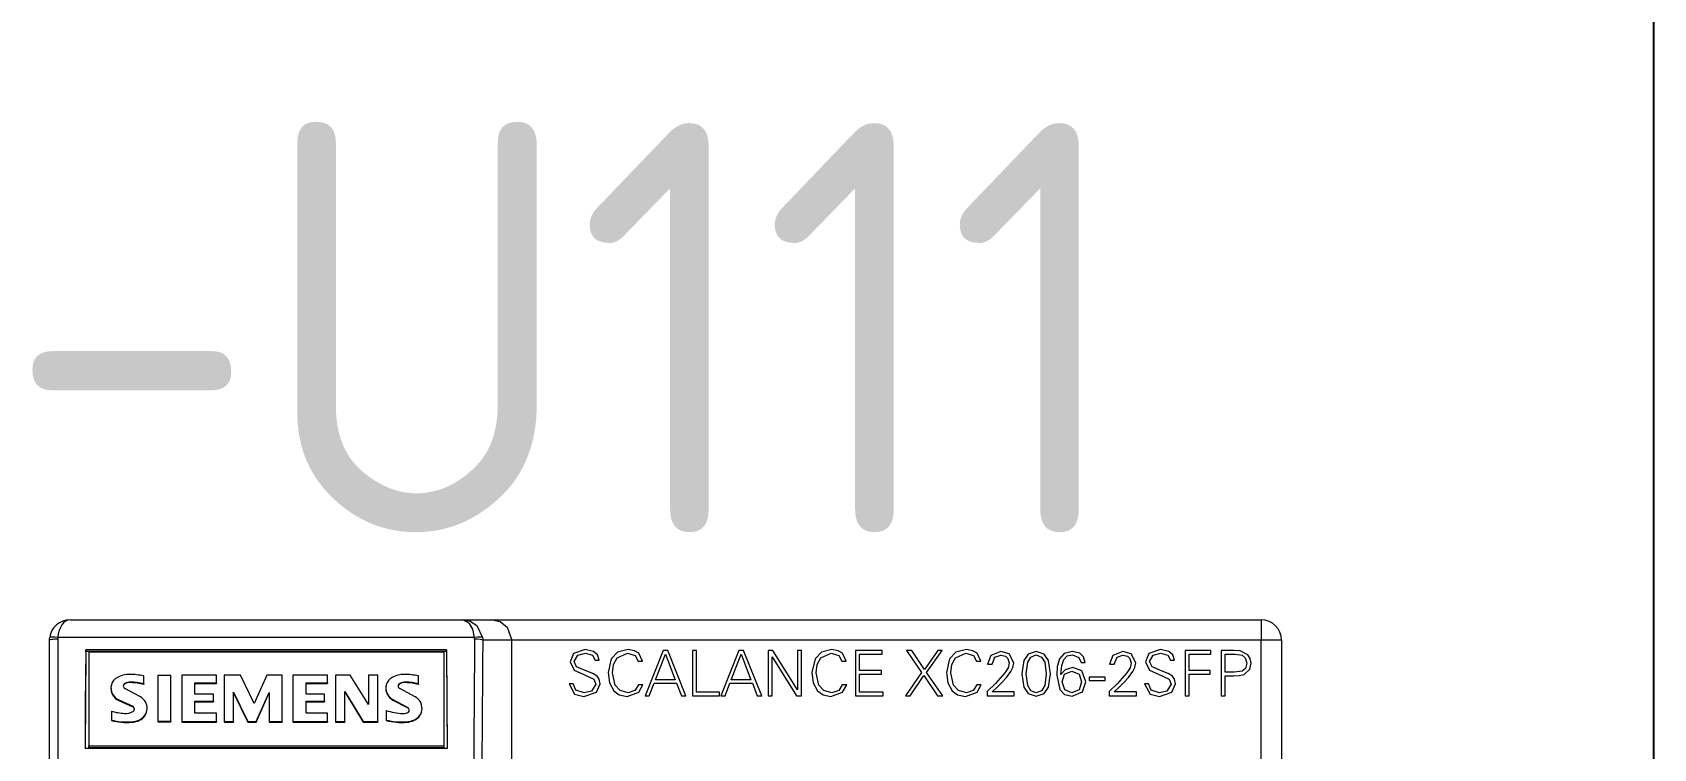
# Model space of a CAD drawing. Header units: millimetres. Extents: x 42151 to 59780, y 37376 to 44547.
# Drawn here: x 48392.6 to 48471.5, y 43580.5 to 43615.4 of the extents above; entities that cross this region are included whole.
import ezdxf
from ezdxf.enums import TextEntityAlignment as Align

# ---------------------------------------------------------------- set-up
doc = ezdxf.new("R2010")
doc.units = ezdxf.units.MM
doc.set_wipeout_variables(frame=1)
doc.layers.add('000-PI-Oprema', color=30, linetype='Continuous', lineweight=5)
doc.layers.add('000-PI_TEXT', color=7, linetype='Continuous')
doc.layers.add('002-PI-Kabelska kanalica', color=150, linetype='Continuous')
doc.styles.add('PI0', font='isocpeur.ttf', dxfattribs={"width": 0.9})

# ---------------------------------------------------------------- blocks, each defined once
blk = doc.blocks.new('*U136')
at = {"layer": '002-PI-Kabelska kanalica'}
blk.add_line((60, -100), (60, 1630), dxfattribs=at)
blk = doc.blocks.new('6GK5206-2BS00-2AC2')
at = {"layer": '000-PI-Oprema'}
for p, q in [((-28.997042, 73.5), (-9.868055, 73.5)), ((-9.868055, 73.5), (-8.436006, 73.5)), ((-8.436006, 73.5), (29.002958, 73.5)), ((-29.997042, 2.057289), (-29.997042, 72.5)), ((30.002958, 72.5), (30.002958, -72.5))]:
    blk.add_line(p, q, dxfattribs=at)
blk.add_wipeout([(-29.591861, 72.631131), (-9.303593, 72.631131), (-9.146516, 72.646227), (-8.983075, 72.649161), (-8.90759, 72.631131), (-8.899498, 72.5), (29.002958, 72.5), (29.002958, -72.5), (-28.997042, -72.5), (-28.997042, 1.482354), (-29.379178, 1.619586), (-29.597041, 2.081522), (-29.59186, 72.631132)]).dxf.layer = '000-PI-Oprema'
for p, q in [((29.002958, 73.5), (29.002958, 72.5)), ((-29.597041, 72.552421), (-29.597041, 2.081522)), ((-9.303593, 72.631132), (-29.59186, 72.631132)), ((-28.23379, 71.946257), (-28.265724, 67.23077)), ((-28.23379, 71.946257), (-28.23379, 72.036749)), ((-10.660293, 72.036749), (-28.23379, 72.036749)), ((-10.660293, 71.946257), (-28.23379, 71.946257)), ((-28.080771, 71.921294), (-28.080771, 67.359924)), ((-10.780771, 71.921294), (-28.080771, 71.921294)), ((-10.780771, 67.359924), (-10.780771, 71.921294)), ((-10.660293, 71.946257), (-10.660293, 72.036749)), ((-10.660293, 71.946257), (-10.628359, 67.23077)), ((-7.487042, 72.5), (-8.899498, 72.5)), ((-7.487042, 0.287595), (-7.487042, 72.5)), ((29.002958, 72.5), (-7.487042, 72.5)), ((-0.11754, 72.000938), (-0.990267, 69.7975)), ((0.11754, 72.000938), (-0.11754, 72.000938)), ((0.99648, 69.7975), (0.11754, 72.000938)), ((1.513357, 72.000938), (1.318037, 72.000938)), ((1.318037, 72.000938), (1.318037, 69.7975)), ((1.513357, 69.974556), (1.513357, 72.000938)), ((3.571175, 72.000938), (2.698447, 69.7975)), ((3.806254, 72.000938), (3.571175, 72.000938)), ((4.685194, 69.7975), (3.806254, 72.000938)), ((5.226425, 72.000938), (5.006752, 72.000938)), ((5.006752, 72.000938), (5.006752, 69.7975)), ((6.422946, 70.081286), (5.226425, 72.000938)), ((6.618266, 72.000938), (6.422946, 72.000938)), ((6.422946, 72.000938), (6.422946, 70.081286)), ((6.618266, 69.7975), (6.618266, 72.000938)), ((10.557218, 72.000938), (9.247879, 72.000938)), ((9.247879, 72.000938), (9.247879, 69.7975)), ((10.557218, 71.823883), (10.557218, 72.000938)), ((11.990062, 72.000938), (11.730629, 72.000938)), ((11.730629, 72.000938), (12.47538, 70.929785)), ((12.612551, 71.070186), (11.990062, 72.000938)), ((13.259642, 72.000938), (12.612551, 71.070186)), ((12.719406, 70.929785), (13.482297, 72.000938)), ((13.482297, 72.000938), (13.259642, 72.000938)), ((26.554819, 72.000938), (25.30984, 72.000938)), ((25.30984, 72.000938), (25.30984, 69.7975)), ((26.554819, 71.823883), (26.554819, 72.000938)), ((27.682009, 72.000938), (27.065483, 72.000938)), ((27.065483, 72.000938), (27.065483, 69.7975)), ((30.002958, 72.5), (29.002958, 72.5)), ((29.002958, -72.5), (29.002958, 72.5)), ((-3.42456, 71.527921), (-3.223276, 71.527921)), ((-1.333195, 71.485179), (-1.119487, 71.485179)), ((-0.486809, 70.566604), (-0.001491, 71.823883)), ((-0.001491, 71.823883), (0.474633, 70.566604)), ((3.201906, 70.566604), (3.687224, 71.823883)), ((3.687224, 71.823883), (4.163347, 70.566604)), ((5.202072, 69.7975), (5.202072, 71.683605)), ((5.202072, 71.683605), (6.386168, 69.7975)), ((8.587618, 71.485179), (8.801327, 71.485179)), ((9.443199, 71.027445), (9.443199, 71.823883)), ((9.443199, 71.823883), (10.557218, 71.823883)), ((15.143759, 71.485179), (15.357468, 71.485179)), ((15.682007, 71.341795), (15.904662, 71.341795)), ((20.23997, 71.414978), (20.444733, 71.414978)), ((21.624108, 71.341795), (21.846762, 71.341795)), ((24.594661, 71.527921), (24.795945, 71.527921)), ((25.50516, 71.027445), (25.50516, 71.823883)), ((25.50516, 71.823883), (26.554819, 71.823883)), ((27.260803, 70.941961), (27.260803, 71.823883)), ((27.260803, 71.823883), (27.742891, 71.823883)), ((-26.326655, 70.39682), (-26.326655, 70.370955)), ((-26.051848, 70.46162), (-26.051848, 70.435754)), ((-25.410345, 70.364867), (-25.410345, 70.760921)), ((-25.410345, 70.364867), (-25.410345, 70.339001)), ((-24.720976, 70.785644), (-24.720976, 68.552686)), ((-24.080685, 70.785644), (-24.720976, 70.785644)), ((-24.080685, 68.552686), (-24.080685, 70.785644)), ((-23.559771, 70.796405), (-23.559771, 68.536544)), ((-21.866799, 70.796405), (-23.559771, 70.796405)), ((-22.91948, 69.870938), (-22.91948, 70.419762)), ((-22.91948, 70.419762), (-21.866799, 70.419762)), ((-22.91948, 70.393896), (-21.866799, 70.393896)), ((-21.866799, 70.419762), (-21.866799, 70.796405)), ((-21.866799, 70.419762), (-21.866799, 70.393896)), ((-21.486966, 70.796405), (-21.486966, 68.536544)), ((-20.700168, 70.796405), (-21.486966, 70.796405)), ((-20.021895, 69.409539), (-20.700168, 70.796405)), ((-19.419587, 70.796405), (-20.021895, 69.409539)), ((-18.665347, 70.796405), (-19.419587, 70.796405)), ((-18.665347, 68.536544), (-18.665347, 70.796405)), ((-18.144433, 70.796405), (-18.144433, 68.536544)), ((-16.451461, 70.796405), (-18.144433, 70.796405)), ((-17.504142, 69.870938), (-17.504142, 70.419762)), ((-17.504142, 70.419762), (-16.451461, 70.419762)), ((-17.504142, 70.393896), (-16.451461, 70.393896)), ((-16.451461, 70.419762), (-16.451461, 70.796405)), ((-16.451461, 70.419762), (-16.451461, 70.393896)), ((-16.071628, 70.796405), (-16.071628, 68.536544)), ((-15.355371, 70.796405), (-16.071628, 70.796405)), ((-14.454623, 69.36516), (-15.355371, 70.796405)), ((-14.004249, 70.796405), (-14.454623, 70.796405)), ((-14.454623, 70.796405), (-14.454623, 69.36516)), ((-14.004249, 68.536544), (-14.004249, 70.796405)), ((-12.94, 70.39682), (-12.94, 70.370955)), ((-12.665193, 70.46162), (-12.665193, 70.435754)), ((-12.02369, 70.364867), (-12.02369, 70.760921)), ((-12.02369, 70.364867), (-12.02369, 70.339001)), ((-4.492856, 70.368178), (-4.694389, 70.368178)), ((-1.095134, 70.331524), (-1.311825, 70.331524)), ((-0.786001, 69.7975), (-0.550922, 70.401725)), ((-0.550922, 70.401725), (0.544709, 70.401725)), ((0.474633, 70.566604), (-0.486809, 70.566604)), ((0.544709, 70.401725), (0.782771, 69.7975)), ((2.902713, 69.7975), (3.137793, 70.401725)), ((3.137793, 70.401725), (4.233424, 70.401725)), ((4.163347, 70.566604), (3.201906, 70.566604)), ((4.233424, 70.401725), (4.471485, 69.7975)), ((8.82568, 70.331524), (8.608989, 70.331524)), ((10.514477, 71.027445), (9.443199, 71.027445)), ((9.443199, 69.974556), (9.443199, 70.850389)), ((9.443199, 70.850389), (10.514477, 70.850389)), ((10.514477, 70.850389), (10.514477, 71.027445)), ((12.47538, 70.929785), (11.690869, 69.7975)), ((11.916755, 69.7975), (12.585216, 70.780188)), ((12.585216, 70.780188), (13.253429, 69.7975)), ((13.506649, 69.7975), (12.719406, 70.929785)), ((15.381821, 70.331524), (15.16513, 70.331524)), ((20.640798, 70.694705), (20.640798, 70.533056)), ((21.409902, 70.694705), (20.640798, 70.694705)), ((20.640798, 70.533056), (21.409902, 70.533056)), ((21.409902, 70.533056), (21.409902, 70.694705)), ((23.526365, 70.368178), (23.324833, 70.368178)), ((26.518041, 71.027445), (25.50516, 71.027445)), ((25.50516, 69.7975), (25.50516, 70.850389)), ((25.50516, 70.850389), (26.518041, 70.850389)), ((26.518041, 70.850389), (26.518041, 71.027445)), ((27.687973, 70.941961), (27.260803, 70.941961)), ((27.260803, 69.7975), (27.260803, 70.764906)), ((27.260803, 70.764906), (27.682009, 70.764906)), ((-27.005645, 70.164711), (-27.005645, 70.138846)), ((-26.92693, 69.870938), (-26.92693, 69.845073)), ((-26.623826, 69.59478), (-26.623826, 69.568914)), ((-26.623826, 69.59478), (-25.945713, 69.282462)), ((-26.623826, 69.568914), (-25.945713, 69.256596)), ((-25.568745, 69.733958), (-26.326655, 70.141388)), ((-22.013306, 69.870938), (-22.91948, 69.870938)), ((-22.91948, 68.950852), (-22.91948, 69.531959)), ((-22.91948, 69.531959), (-22.013306, 69.531959)), ((-22.91948, 69.506094), (-22.013306, 69.506094)), ((-22.013306, 69.531959), (-22.013306, 69.870938)), ((-22.013306, 69.531959), (-22.013306, 69.506094)), ((-21.036592, 68.536544), (-21.036592, 69.967789)), ((-21.036592, 69.967789), (-20.336614, 68.536544)), ((-21.036592, 69.941924), (-20.336614, 68.510679)), ((-19.924223, 68.536544), (-19.305637, 69.960892)), ((-19.924223, 68.510679), (-19.305637, 69.935027)), ((-19.305637, 69.960892), (-19.305637, 68.536544)), ((-16.597042, 69.870938), (-17.504142, 69.870938)), ((-17.504142, 68.950852), (-17.504142, 69.531959)), ((-17.504142, 69.531959), (-16.597042, 69.531959)), ((-17.504142, 69.506094), (-16.597042, 69.506094)), ((-16.597042, 69.531959), (-16.597042, 69.870938)), ((-16.597042, 69.531959), (-16.597042, 69.506094)), ((-15.621254, 68.536544), (-15.621254, 70.005454)), ((-15.621254, 70.005454), (-14.720506, 68.536544)), ((-15.621254, 69.979588), (-14.720506, 68.510679)), ((-13.61899, 70.164711), (-13.61899, 70.138846)), ((-13.540275, 69.870938), (-13.540275, 69.845073)), ((-13.274711, 69.613492), (-13.274711, 69.587626)), ((-13.274711, 69.613492), (-12.550746, 69.22431)), ((-13.274711, 69.587626), (-12.550746, 69.198444)), ((-12.18209, 69.733958), (-12.94, 70.141388)), ((-0.990267, 69.7975), (-0.786001, 69.7975)), ((0.782771, 69.7975), (0.99648, 69.7975)), ((1.318037, 69.7975), (2.624146, 69.7975)), ((2.624146, 69.974556), (1.513357, 69.974556)), ((2.624146, 69.7975), (2.624146, 69.974556)), ((2.698447, 69.7975), (2.902713, 69.7975)), ((4.471485, 69.7975), (4.685194, 69.7975)), ((5.006752, 69.7975), (5.202072, 69.7975)), ((6.386168, 69.7975), (6.618266, 69.7975)), ((9.247879, 69.7975), (10.602942, 69.7975)), ((10.602942, 69.974556), (9.443199, 69.974556)), ((10.602942, 69.7975), (10.602942, 69.974556)), ((11.690869, 69.7975), (11.916755, 69.7975)), ((13.253429, 69.7975), (13.506649, 69.7975)), ((15.660636, 70.004997), (15.660636, 69.7975)), ((15.660636, 69.7975), (16.988116, 69.7975)), ((16.988116, 69.983626), (15.907644, 69.983626)), ((16.988116, 69.7975), (16.988116, 69.983626)), ((21.602737, 70.004997), (21.602737, 69.7975)), ((21.602737, 69.7975), (22.930217, 69.7975)), ((22.930217, 69.983626), (21.849993, 69.983626)), ((22.930217, 69.7975), (22.930217, 69.983626)), ((25.30984, 69.7975), (25.50516, 69.7975)), ((27.065483, 69.7975), (27.260803, 69.7975)), ((-26.98394, 69.046162), (-26.98394, 68.606953)), ((-25.945713, 69.282462), (-25.945713, 69.256596)), ((-25.242133, 69.164116), (-25.242133, 69.189981)), ((-21.866799, 68.950852), (-22.91948, 68.950852)), ((-21.866799, 68.536544), (-21.866799, 68.950852)), ((-16.451461, 68.950852), (-17.504142, 68.950852)), ((-16.451461, 68.536544), (-16.451461, 68.950852)), ((-13.597285, 69.078213), (-13.597285, 68.606953)), ((-12.550746, 69.22431), (-12.550746, 69.198444)), ((-11.855478, 69.164116), (-11.855478, 69.189981)), ((-26.98394, 68.606953), (-26.98394, 68.581087)), ((-25.99278, 68.529358), (-25.99278, 68.503493)), ((-25.610171, 68.625666), (-25.610171, 68.5998)), ((-24.720976, 68.552686), (-24.720976, 68.52682)), ((-24.720976, 68.552686), (-24.080685, 68.552686)), ((-24.720976, 68.52682), (-24.080685, 68.52682)), ((-24.080685, 68.552686), (-24.080685, 68.52682)), ((-23.559771, 68.536544), (-21.866799, 68.536544)), ((-23.559771, 68.536544), (-23.559771, 68.510679)), ((-23.559771, 68.510679), (-21.866799, 68.510679)), ((-21.866799, 68.536544), (-21.866799, 68.510679)), ((-21.486966, 68.536544), (-21.486966, 68.510679)), ((-21.486966, 68.536544), (-21.036592, 68.536544)), ((-21.486966, 68.510679), (-21.036592, 68.510679)), ((-21.036592, 68.536544), (-21.036592, 68.510679)), ((-20.336614, 68.536544), (-20.336614, 68.510679)), ((-20.336614, 68.536544), (-19.924223, 68.536544)), ((-20.336614, 68.510679), (-19.924223, 68.510679)), ((-19.924223, 68.536544), (-19.924223, 68.510679)), ((-19.305637, 68.536544), (-19.305637, 68.510679)), ((-19.305637, 68.536544), (-18.665347, 68.536544)), ((-19.305637, 68.510679), (-18.665347, 68.510679)), ((-18.665347, 68.536544), (-18.665347, 68.510679)), ((-18.144433, 68.536544), (-16.451461, 68.536544)), ((-18.144433, 68.536544), (-18.144433, 68.510679)), ((-18.144433, 68.510679), (-16.451461, 68.510679)), ((-16.451461, 68.536544), (-16.451461, 68.510679)), ((-16.071628, 68.536544), (-16.071628, 68.510679)), ((-16.071628, 68.536544), (-15.621254, 68.536544)), ((-16.071628, 68.510679), (-15.621254, 68.510679)), ((-15.621254, 68.536544), (-15.621254, 68.510679)), ((-14.720506, 68.536544), (-14.004249, 68.536544)), ((-14.720506, 68.536544), (-14.720506, 68.510679)), ((-14.720506, 68.510679), (-14.004249, 68.510679)), ((-14.004249, 68.536544), (-14.004249, 68.510679)), ((-13.597285, 68.606953), (-13.597285, 68.581087)), ((-12.606125, 68.529358), (-12.606125, 68.503493)), ((-12.223516, 68.625666), (-12.223516, 68.5998)), ((-10.627751, 67.23071), (-28.266332, 67.23071)), ((-28.080771, 67.26293), (-28.080771, 67.359924)), ((-28.080771, 67.359924), (-10.780771, 67.359924)), ((-10.780771, 67.26293), (-28.080771, 67.26293)), ((-10.780771, 67.26293), (-10.780771, 67.359924))]:
    blk.add_line(p, q, dxfattribs=at)
for points in [[(-9.868055, 73.5), (-9.504273, 73.425223), (-9.185834, 73.210718), (-8.90759, 72.631132)], [(-9.303593, 72.631132), (-9.385243, 73.031849), (-9.545542, 73.322925), (-9.868055, 73.5)], [(-8.436006, 73.5), (-8.04486, 73.411102), (-7.701752, 73.133501), (-7.487042, 72.5)], [(-29.997042, 72.5), (-29.994331, 72.573577), (-29.988407, 72.631132)], [(-29.59186, 72.631132), (-29.596037, 72.587134), (-29.597041, 72.552421)], [(-28.23379, 72.036749), (-28.252014, 69.345737), (-28.266332, 67.23071)], [(-10.660293, 72.036749), (-10.64207, 69.345737), (-10.627751, 67.23071)], [(-9.29895, 72.552421), (-9.300272, 72.596576), (-9.303593, 72.631131)], [(-8.90759, 72.631131), (-8.900931, 72.557828), (-8.899498, 72.5)], [(-3.913109, 72.04368), (-4.476142, 71.853268), (-4.642452, 71.448526)], [(-4.44092, 71.45772), (-4.271571, 71.772266), (-3.900684, 71.866625)], [(-3.223276, 71.527921), (-3.308576, 71.79669), (-3.509119, 71.959051), (-3.913109, 72.04368)], [(-3.900684, 71.866625), (-3.553966, 71.773043), (-3.42456, 71.527921)], [(-1.818265, 72.04368), (-2.32871, 71.918766), (-2.6372, 71.601368), (-2.798095, 70.92059)], [(-2.584386, 70.914502), (-2.527931, 71.319877), (-2.356708, 71.642582), (-1.849079, 71.866625)], [(-1.849079, 71.866625), (-1.475745, 71.749394), (-1.333195, 71.485179)], [(-1.119487, 71.485179), (-1.297751, 71.86754), (-1.504976, 71.991398), (-1.818265, 72.04368)], [(8.1023, 72.04368), (7.59201, 71.918766), (7.283592, 71.601368), (7.122718, 70.92059)], [(7.336427, 70.914502), (7.392888, 71.319877), (7.564148, 71.642582), (8.071983, 71.866625)], [(8.071983, 71.866625), (8.444905, 71.749394), (8.587618, 71.485179)], [(8.801327, 71.485179), (8.622916, 71.86754), (8.415619, 71.991398), (8.1023, 72.04368)], [(14.658441, 72.04368), (14.147996, 71.918766), (13.839505, 71.601368), (13.67861, 70.92059)], [(13.892319, 70.914502), (13.948781, 71.319877), (14.120041, 71.642582), (14.627875, 71.866625)], [(14.627875, 71.866625), (15.001025, 71.749394), (15.143759, 71.485179)], [(15.357468, 71.485179), (15.179057, 71.86754), (14.97176, 71.991398), (14.658441, 72.04368)], [(16.335061, 71.955215), (15.839357, 71.760309), (15.682007, 71.341795)], [(16.960781, 71.399696), (16.73589, 71.843355), (16.335061, 71.955215)], [(18.749972, 70.859584), (18.653865, 71.509253), (18.446159, 71.822217), (18.054175, 71.955215), (17.662192, 71.822217), (17.454486, 71.509253), (17.358379, 70.859584)], [(19.809819, 71.955215), (19.419167, 71.854351), (19.190405, 71.590108), (19.082925, 71.220004), (19.056122, 70.801559)], [(20.444733, 71.414978), (20.363326, 71.695085), (20.1819, 71.86551), (19.809819, 71.955215)], [(22.277162, 71.955215), (21.781458, 71.760309), (21.624108, 71.341795)], [(22.902882, 71.399696), (22.677991, 71.843355), (22.277162, 71.955215)], [(24.106113, 72.04368), (23.543079, 71.853268), (23.376769, 71.448526)], [(23.578301, 71.45772), (23.747651, 71.772266), (24.118537, 71.866625)], [(24.795945, 71.527921), (24.710645, 71.79669), (24.510103, 71.959051), (24.106113, 72.04368)], [(24.118537, 71.866625), (24.465256, 71.773043), (24.594661, 71.527921)], [(28.359416, 71.796424), (27.987974, 71.983517), (27.682009, 72.000938)], [(-4.642452, 71.448526), (-4.446009, 71.042009), (-3.977222, 70.82293)], [(-3.836571, 70.987685), (-4.325912, 71.208432), (-4.44092, 71.45772)], [(15.904662, 71.341795), (16.046954, 71.680673), (16.332079, 71.775177)], [(16.332079, 71.775177), (16.553194, 71.724136), (16.678497, 71.602391), (16.737878, 71.381431)], [(16.737878, 71.381431), (16.683745, 71.159428), (16.530381, 70.917484)], [(16.609653, 70.688617), (16.815007, 70.96917), (16.919879, 71.174577), (16.960781, 71.399696)], [(17.562645, 70.859584), (17.641233, 71.42717), (17.789299, 71.679239), (18.054175, 71.784247), (18.318908, 71.679239), (18.466901, 71.42717), (18.545457, 70.859584)], [(19.260388, 70.82293), (19.298354, 71.271812), (19.396379, 71.569079), (19.565319, 71.7336), (19.816031, 71.784247)], [(19.83442, 71.170828), (19.458178, 71.065499), (19.260388, 70.82293)], [(19.816031, 71.784247), (20.136862, 71.665084), (20.23997, 71.414978)], [(20.472068, 70.471926), (20.269153, 71.009051), (19.83442, 71.170828)], [(21.846762, 71.341795), (21.989157, 71.680673), (22.27418, 71.775177)], [(22.27418, 71.775177), (22.495342, 71.724136), (22.620745, 71.602391), (22.680227, 71.381431)], [(22.680227, 71.381431), (22.626051, 71.159428), (22.472482, 70.917484)], [(22.552002, 70.688617), (22.757308, 70.96917), (22.862081, 71.174577), (22.902882, 71.399696)], [(23.376769, 71.448526), (23.573213, 71.042009), (24.042, 70.82293)], [(24.18265, 70.987685), (23.69331, 71.208432), (23.578301, 71.45772)], [(28.304498, 71.381431), (28.240805, 71.127362), (28.083272, 70.996895), (27.687973, 70.941961)], [(27.742891, 71.823883), (28.077463, 71.768576), (28.23691, 71.637224), (28.304498, 71.381431)], [(28.173291, 70.835107), (28.450934, 71.09197), (28.517958, 71.381431)], [(28.517958, 71.381431), (28.477566, 71.614775), (28.359416, 71.796424)], [(-4.694389, 70.368178), (-4.422433, 69.87499), (-3.968027, 69.763953)], [(-3.955851, 69.940884), (-4.365723, 70.065197), (-4.492856, 70.368178)], [(-3.977222, 70.82293), (-3.489079, 70.61024), (-3.385049, 70.365196)], [(-3.968027, 69.763953), (-3.352667, 69.973435), (-3.183517, 70.374266)], [(-3.385049, 70.365196), (-3.605336, 70.019744), (-3.955851, 69.940884)], [(-3.333113, 70.746641), (-3.542543, 70.879825), (-3.836571, 70.987685)], [(-3.183517, 70.374266), (-3.231287, 70.601565), (-3.333113, 70.746641)], [(-2.798095, 70.92059), (-2.731297, 70.432213), (-2.522042, 70.039161), (-2.249034, 69.837792), (-1.873432, 69.763953)], [(-1.818265, 69.940884), (-2.206779, 70.044948), (-2.450667, 70.314), (-2.584386, 70.914502)], [(-1.873432, 69.763953), (-1.298656, 69.963144), (-1.095134, 70.331524)], [(-1.311825, 70.331524), (-1.485467, 70.047629), (-1.818265, 69.940884)], [(7.122718, 70.92059), (7.189564, 70.432213), (7.398918, 70.039161), (7.671997, 69.837792), (8.04763, 69.763953)], [(8.1023, 69.940884), (7.713942, 70.044948), (7.470125, 70.314), (7.336427, 70.914502)], [(8.04763, 69.763953), (8.622281, 69.963144), (8.82568, 70.331524)], [(8.608989, 70.331524), (8.435222, 70.047629), (8.1023, 69.940884)], [(13.67861, 70.92059), (13.745457, 70.432213), (13.95481, 70.039161), (14.22789, 69.837792), (14.603523, 69.763953)], [(14.658441, 69.940884), (14.270035, 70.044948), (14.026119, 70.314), (13.892319, 70.914502)], [(14.603523, 69.763953), (15.178298, 69.963144), (15.381821, 70.331524)], [(15.16513, 70.331524), (14.99126, 70.047629), (14.658441, 69.940884)], [(16.530381, 70.917484), (16.06616, 70.385587), (15.660636, 70.004997)], [(15.907644, 69.983626), (16.189294, 70.249506), (16.381585, 70.437477), (16.609653, 70.688617)], [(17.358379, 70.859584), (17.454486, 70.211406), (17.662192, 69.899466), (18.054175, 69.766935), (18.446159, 69.899466), (18.653865, 70.211406), (18.749972, 70.859584)], [(18.545457, 70.859584), (18.466901, 70.293442), (18.318908, 70.042427), (18.054175, 69.937902), (17.789299, 70.042427), (17.641233, 70.293442), (17.562645, 70.859584)], [(19.056122, 70.801559), (19.200251, 70.106866), (19.42682, 69.862077), (19.797642, 69.766935)], [(19.79466, 69.937902), (19.443283, 70.084749), (19.318537, 70.471926), (19.435269, 70.849271), (19.79466, 70.999986)], [(19.79466, 70.999986), (20.151225, 70.849271), (20.267553, 70.471926), (20.143211, 70.084749), (19.79466, 69.937902)], [(19.797642, 69.766935), (20.307445, 69.982963), (20.472068, 70.471926)], [(22.472482, 70.917484), (22.008445, 70.385587), (21.602737, 70.004997)], [(21.849993, 69.983626), (22.131534, 70.249506), (22.323853, 70.437477), (22.552002, 70.688617)], [(23.324833, 70.368178), (23.596789, 69.87499), (24.051194, 69.763953)], [(24.063371, 69.940884), (23.653499, 70.065197), (23.526365, 70.368178)], [(24.042, 70.82293), (24.530143, 70.61024), (24.634172, 70.365196)], [(24.051194, 69.763953), (24.666554, 69.973435), (24.835705, 70.374266)], [(24.634172, 70.365196), (24.413885, 70.019744), (24.063371, 69.940884)], [(24.686108, 70.746641), (24.476678, 70.879825), (24.18265, 70.987685)], [(24.835705, 70.374266), (24.787934, 70.601565), (24.686108, 70.746641)], [(27.682009, 70.764906), (27.93346, 70.777234), (28.173291, 70.835107)]]:
    blk.add_lwpolyline(points, dxfattribs=at)
for centre, start, end in [((-28.997042, 72.5), 90, 172.465039), ((29.002958, 72.5), 0, 90)]:
    blk.add_arc(centre, 1, start, end, dxfattribs=at)
for centre, major_axis, ratio, start_param, end_param in [((-28.997042, 72.5), (0, 1), 0.6, 0, 1.439286449), ((-29.59186, 72.578679), (-0.396546, 0.052452), 0.130018, 4.729585201, 6.283185307), ((-9.303593, 72.578679), (0.396886, 0.049818), 0.130127, 0.052352886, 1.554463828), ((-29.597041, 72.5), (-0.4, 0), 0.131052, 4.71238898, 6.283185307), ((42.636053, -58.5), (0, 1000.000002), 0.052387, 1.439365845, 1.510179332), ((-9.29895, 72.5), (0.399991, -0.002771), 0.131049, 0.052815787, 1.571704225), ((43.035505, -58.5), (0, 999.599999), 0.052408, 1.439365845, 1.510179331), ((-26.408764, 70.164711), (-0.596881, 0), 0.991602, 5.207353012, 6.802572387), ((-26.099471, 69.596526), (-1.248024, 0), 0.991602, 4.71238898, 5.207353012), ((-26.25683, 70.269104), (-0.146507, 0), 0.991602, 5.209164811, 7.357205803), ((-26.25683, 70.243239), (-0.146507, 0), 0.991602, 5.209164811, 6.194075169), ((-26.068046, 69.923797), (-0.542619, 0), 0.991602, 4.682533074, 5.209164811), ((-26.068046, 69.897932), (-0.542619, 0), 0.991602, 4.682533074, 5.209164811), ((-26.099471, 67.605696), (-3.255714, 0), 0.991602, 4.499109029, 4.71238898), ((-26.132028, 67.799399), (-2.685964, 0), 0.991602, 4.44035947, 4.682533074), ((-26.132028, 67.773533), (-2.685964, 0), 0.991602, 4.44035947, 4.682533074), ((-13.022109, 70.164711), (-0.596881, 0), 0.991602, 5.207353012, 6.802572387), ((-12.712816, 69.596526), (-1.248024, 0), 0.991602, 4.71238898, 5.207353012), ((-12.870176, 70.269104), (-0.146507, 0), 0.991602, 5.209164811, 7.357205803), ((-12.870176, 70.243239), (-0.146507, 0), 0.991602, 5.209164811, 6.194075169), ((-12.681391, 69.923797), (-0.542619, 0), 0.991602, 4.682533074, 5.209164811), ((-12.681391, 69.897932), (-0.542619, 0), 0.991602, 4.682533074, 5.209164811), ((-12.712816, 67.605696), (-3.255714, 0), 0.991602, 4.499109029, 4.71238898), ((-12.745373, 67.799399), (-2.685964, 0), 0.991602, 4.44035947, 4.682533074), ((-12.745373, 67.773533), (-2.685964, 0), 0.991602, 4.44035947, 4.682533074), ((-26.408764, 70.138846), (-0.596881, 0), 0.991602, 6.283178928, 6.802572387), ((-26.338105, 70.204771), (-0.678274, 0), 0.991602, 0.519387079, 1.135975166), ((-26.338105, 70.178906), (-0.678274, 0), 0.991602, 0.519387079, 1.135975166), ((-25.866145, 69.189981), (-0.624012, 0), 0.991602, 1.993476109, 4.215613149), ((-13.022109, 70.138846), (-0.596881, 0), 0.991602, 6.283178928, 6.802572387), ((-12.95145, 70.204771), (-0.678274, 0), 0.991602, 0.519387079, 1.074020496), ((-12.95145, 70.178906), (-0.678274, 0), 0.991602, 0.519387079, 1.074020496), ((-12.47949, 69.189981), (-0.624012, 0), 0.991602, 1.993476109, 4.215613149), ((-26.197142, 71.592737), (-2.685964, 0), 0.991602, 1.273507237, 1.513676676), ((-26.305563, 69.712591), (-0.786798, 0), 0.991602, 1.513676676, 2.055141618), ((-26.007428, 69.150703), (-0.146507, 0), 0.991602, 2.055166052, 4.277567819), ((-26.007428, 69.124838), (-0.146507, 0), 0.991602, 3.230712412, 4.277567819), ((-25.866145, 69.164116), (-0.624012, 0), 0.991602, 1.993476109, 3.14159182), ((-12.718242, 71.594946), (-2.685964, 0), 0.991602, 1.237380417, 1.54053797), ((-12.775699, 69.712591), (-0.786798, 0), 0.991602, 1.54053797, 1.815509487), ((-12.620571, 69.096593), (-0.146507, 0), 0.991602, 1.815509487, 4.215613149), ((-12.620571, 69.070728), (-0.146507, 0), 0.991602, 3.230708111, 4.215613149), ((-12.47949, 69.164116), (-0.624012, 0), 0.991602, 1.993476109, 3.14159182), ((-26.235126, 71.748775), (-3.255714, 0), 0.991602, 1.338718644, 1.645302273), ((-26.235126, 71.72291), (-3.255714, 0), 0.991602, 1.338718644, 1.645302273), ((-26.077601, 69.656154), (-1.1395, 0), 0.991602, 1.645302273, 1.993476109), ((-26.077601, 69.630289), (-1.1395, 0), 0.991602, 1.645302273, 1.993476109), ((-12.848471, 71.748775), (-3.255714, 0), 0.991602, 1.338718644, 1.645302273), ((-12.848471, 71.72291), (-3.255714, 0), 0.991602, 1.338718644, 1.645302273), ((-12.690946, 69.656154), (-1.1395, 0), 0.991602, 1.645302273, 1.993476109), ((-12.690946, 69.630289), (-1.1395, 0), 0.991602, 1.645302273, 1.993476109)]:
    blk.add_ellipse(centre, major_axis=major_axis, ratio=ratio, start_param=start_param, end_param=end_param, dxfattribs=at)

msp = doc.modelspace()

# ---------------------------------------------------------------- block references
at = {"rotation": 180}
msp.add_blockref('*U136', (48531.526, 43844.747), dxfattribs=at)
at = {"layer": '000-PI-Oprema', "ltscale": 0.25}
msp.add_blockref('6GK5206-2BS00-2AC2', (48423.407, 43513.27), dxfattribs=at)

# ---------------------------------------------------------------- texts
at = {"layer": '000-PI_TEXT', "style": 'PI0', "width": 0.9}
msp.add_text('-U111', height=20, dxfattribs=at).set_placement((48418.7, 43601.004), align=Align.MIDDLE)

doc.saveas('drawing.dxf')
